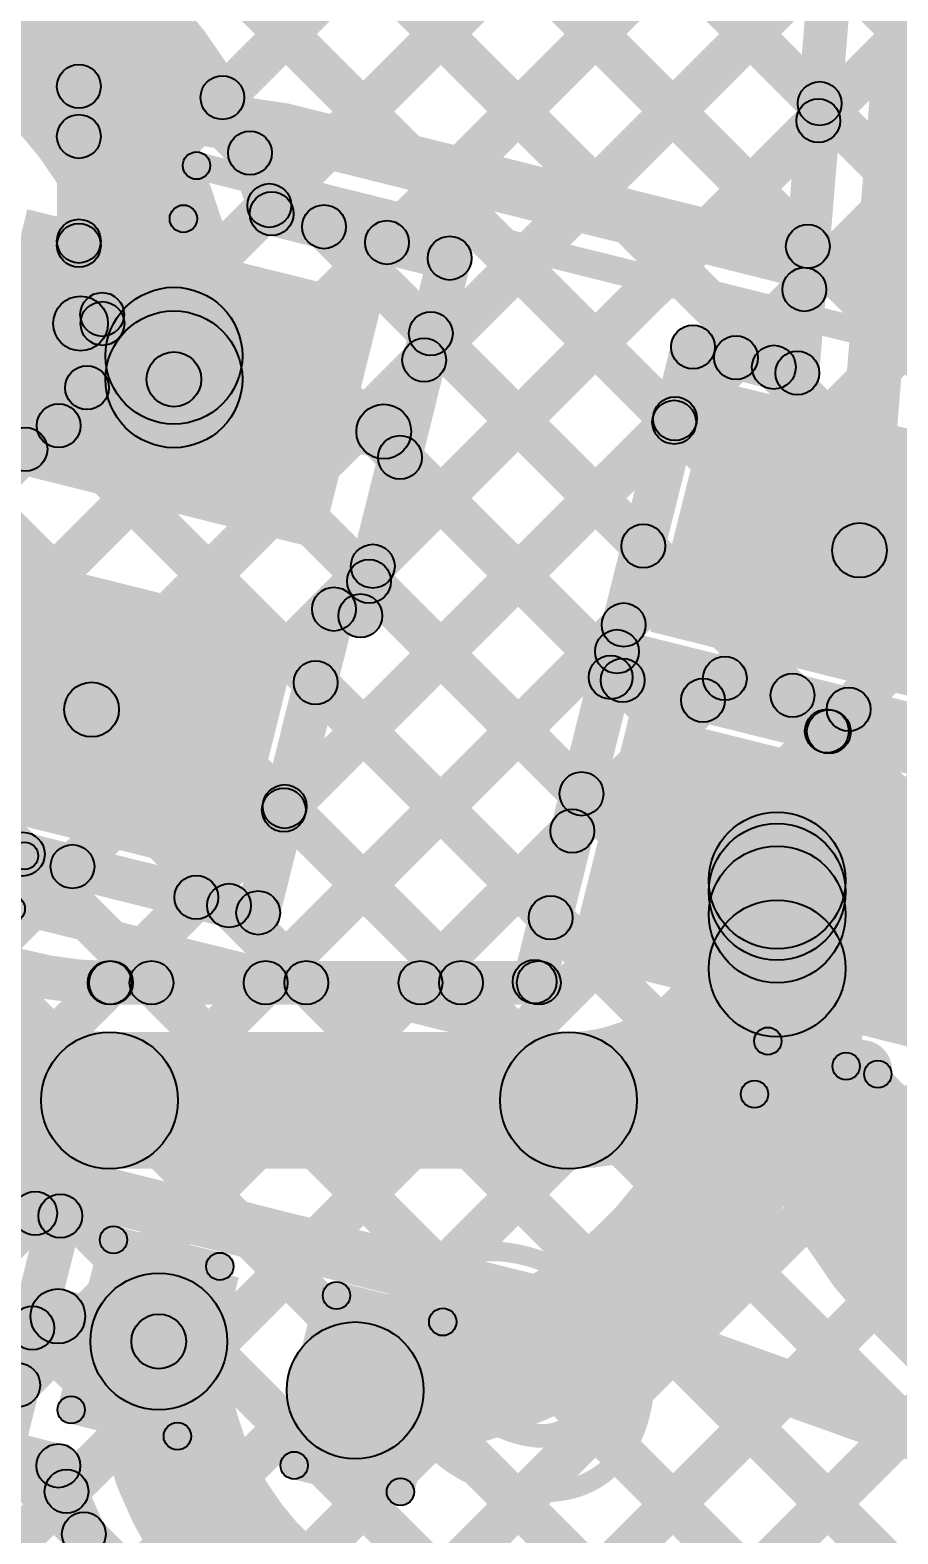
# Model space of a CAD drawing. Header units: millimetres. Extents: x -2.17 to 2.17, y -2.17 to 2.17.
# Drawn here: x 0.1826 to 0.3412, y 0.8952 to 1.17 of the extents above; entities that cross this region are included whole.
import ezdxf

# ---------------------------------------------------------------- set-up
doc = ezdxf.new("R2010")
doc.units = ezdxf.units.MM
doc.header["$MEASUREMENT"] = 0
for name, color, linetype in [('BottomLayer', 5, 'Continuous'), ('BottomSolder', 6, 'Continuous'), ('Mechanical2', 216, 'Continuous'), ('TopLayer', 1, 'Continuous'), ('TopOverlay', 2, 'Continuous'), ('TopPaste', 8, 'Continuous'), ('TopSolder', 216, 'Continuous')]:
    doc.layers.add(name, color=color, linetype=linetype)

# ---------------------------------------------------------------- blocks, each defined once
blk = doc.blocks.new('WS2812B_M____205')
at = {"layer": 'TopLayer'}
for points in [[(-0.09409, 0.05079), (-0.03504, 0.05079), (-0.03504, 0.01142), (-0.09409, 0.01142)], [(0.03504, 0.05079), (0.09409, 0.05079), (0.09409, 0.01142), (0.03504, 0.01142)], [(-0.09409, -0.01142), (-0.03504, -0.01142), (-0.03504, -0.05079), (-0.09409, -0.05079)], [(0.03504, -0.01142), (0.09409, -0.01142), (0.09409, -0.05079), (0.03504, -0.05079)]]:
    blk.add_hatch(color=1, dxfattribs=at).paths.add_polyline_path(points)
at = {"layer": 'TopOverlay'}
h = blk.add_hatch(color=2, dxfattribs=at)
edge = h.paths.add_edge_path()
edge.add_arc((-0.07, 0.07), 0.0025, 0, 360)
h = blk.add_hatch(color=2, dxfattribs=at)
edge = h.paths.add_edge_path()
edge.add_arc((-0.07, 0.07), 0.0025, 0, 360)
for points in [[(0.07, 0.0725), (0.07, 0.0675), (-0.07, 0.0675), (-0.07, 0.0725)], [(-0.0725, 0.07), (-0.0675, 0.07), (-0.0675, 0.06), (-0.0725, 0.06)], [(0.0675, 0.07), (0.0725, 0.07), (0.0725, 0.06), (0.0675, 0.06)], [(-0.0725, -0.06), (-0.0675, -0.06), (-0.0675, -0.07), (-0.0725, -0.07)], [(0.0675, -0.06), (0.0725, -0.06), (0.0725, -0.07), (0.0675, -0.07)], [(0.07, -0.0675), (0.07, -0.0725), (-0.07, -0.0725), (-0.07, -0.0675)]]:
    blk.add_hatch(color=2, dxfattribs=at).paths.add_polyline_path(points)
h = blk.add_hatch(color=2, dxfattribs=at)
edge = h.paths.add_edge_path()
edge.add_arc((0.07, 0.07), 0.0025, 0, 360)
h = blk.add_hatch(color=2, dxfattribs=at)
edge = h.paths.add_edge_path()
edge.add_arc((0.07, 0.07), 0.0025, 0, 360)
h = blk.add_hatch(color=2, dxfattribs=at)
edge = h.paths.add_edge_path()
edge.add_arc((-0.091, 0.061), 0.0025, 0, 360)
h = blk.add_hatch(color=2, dxfattribs=at)
edge = h.paths.add_edge_path()
edge.add_arc((-0.085, 0.061), 0.0025, 0, 360)
h = blk.add_hatch(color=2, dxfattribs=at)
edge = h.paths.add_edge_path()
edge.add_arc((-0.07, 0.06), 0.0025, 0, 360)
h = blk.add_hatch(color=2, dxfattribs=at)
edge = h.paths.add_edge_path()
edge.add_arc((0.07, 0.06), 0.0025, 0, 360)
h = blk.add_hatch(color=2, dxfattribs=at)
edge = h.paths.add_edge_path()
edge.add_arc((-0.07, -0.06), 0.0025, 0, 360)
h = blk.add_hatch(color=2, dxfattribs=at)
edge = h.paths.add_edge_path()
edge.add_arc((0.07, -0.06), 0.0025, 0, 360)
h = blk.add_hatch(color=2, dxfattribs=at)
edge = h.paths.add_edge_path()
edge.add_arc((-0.07, -0.07), 0.0025, 0, 360)
h = blk.add_hatch(color=2, dxfattribs=at)
edge = h.paths.add_edge_path()
edge.add_arc((-0.07, -0.07), 0.0025, 0, 360)
h = blk.add_hatch(color=2, dxfattribs=at)
edge = h.paths.add_edge_path()
edge.add_arc((0.07, -0.07), 0.0025, 0, 360)
h = blk.add_hatch(color=2, dxfattribs=at)
edge = h.paths.add_edge_path()
edge.add_arc((0.07, -0.07), 0.0025, 0, 360)
at = {"layer": 'TopPaste'}
for points in [[(-0.09409, 0.05079), (-0.03504, 0.05079), (-0.03504, 0.01142), (-0.09409, 0.01142)], [(0.03504, 0.05079), (0.09409, 0.05079), (0.09409, 0.01142), (0.03504, 0.01142)], [(-0.09409, -0.01142), (-0.03504, -0.01142), (-0.03504, -0.05079), (-0.09409, -0.05079)], [(0.03504, -0.01142), (0.09409, -0.01142), (0.09409, -0.05079), (0.03504, -0.05079)]]:
    blk.add_hatch(color=8, dxfattribs=at).paths.add_polyline_path(points)
at = {"layer": 'TopSolder'}
for points in [[(-0.09809, 0.05479), (-0.03104, 0.05479), (-0.03104, 0.00742), (-0.09809, 0.00742)], [(0.03104, 0.05479), (0.09809, 0.05479), (0.09809, 0.00742), (0.03104, 0.00742)], [(-0.09809, -0.00742), (-0.03104, -0.00742), (-0.03104, -0.05479), (-0.09809, -0.05479)], [(0.03104, -0.00742), (0.09809, -0.00742), (0.09809, -0.05479), (0.03104, -0.05479)]]:
    blk.add_hatch(color=216, dxfattribs=at).paths.add_polyline_path(points)
at = {"layer": 'TopOverlay', "const_width": 0.005}
blk.add_lwpolyline([(-0.085, 0.061, 1), (-0.091, 0.061, 1)], format="xyb", close=True, dxfattribs=at)
at = {"layer": 'TopOverlay'}
for centre in [(-0.07, 0.07), (-0.07, 0.07), (0.07, 0.07), (0.07, 0.07), (-0.091, 0.061), (-0.085, 0.061), (-0.07, 0.06), (0.07, 0.06), (-0.07, -0.06), (0.07, -0.06), (-0.07, -0.07), (-0.07, -0.07), (0.07, -0.07), (0.07, -0.07)]:
    blk.add_circle(centre, 0.0025, dxfattribs=at)
blk = doc.blocks.new('C__0402_378')
at = {"layer": 'TopLayer'}
for points in [[(-0.0275, -0.0125), (-0.0275, 0.0125), (-0.0095, 0.0125), (-0.0095, -0.0125)], [(0.0095, -0.0125), (0.0095, 0.0125), (0.0275, 0.0125), (0.0275, -0.0125)]]:
    blk.add_hatch(color=1, dxfattribs=at).paths.add_polyline_path(points)
at = {"layer": 'TopOverlay'}
h = blk.add_hatch(color=2, dxfattribs=at)
edge = h.paths.add_edge_path()
edge.add_arc((-0.031, 0.016), 0.0025, 0, 360)
h = blk.add_hatch(color=2, dxfattribs=at)
edge = h.paths.add_edge_path()
edge.add_arc((-0.031, 0.016), 0.0025, 0, 360)
for points in [[(-0.031, 0.0135), (-0.031, 0.0185), (-0.011, 0.0185), (-0.011, 0.0135)], [(0.011, 0.0135), (0.011, 0.0185), (0.031, 0.0185), (0.031, 0.0135)], [(-0.0285, -0.016), (-0.0335, -0.016), (-0.0335, 0.016), (-0.0285, 0.016)], [(0.0335, -0.016), (0.0285, -0.016), (0.0285, 0.016), (0.0335, 0.016)], [(-0.031, -0.0185), (-0.031, -0.0135), (-0.011, -0.0135), (-0.011, -0.0185)], [(0.011, -0.0185), (0.011, -0.0135), (0.031, -0.0135), (0.031, -0.0185)]]:
    blk.add_hatch(color=2, dxfattribs=at).paths.add_polyline_path(points)
h = blk.add_hatch(color=2, dxfattribs=at)
edge = h.paths.add_edge_path()
edge.add_arc((-0.011, 0.016), 0.0025, 0, 360)
h = blk.add_hatch(color=2, dxfattribs=at)
edge = h.paths.add_edge_path()
edge.add_arc((0.011, 0.016), 0.0025, 0, 360)
h = blk.add_hatch(color=2, dxfattribs=at)
edge = h.paths.add_edge_path()
edge.add_arc((0.031, 0.016), 0.0025, 0, 360)
h = blk.add_hatch(color=2, dxfattribs=at)
edge = h.paths.add_edge_path()
edge.add_arc((0.031, 0.016), 0.0025, 0, 360)
h = blk.add_hatch(color=2, dxfattribs=at)
edge = h.paths.add_edge_path()
edge.add_arc((-0.031, -0.016), 0.0025, 0, 360)
h = blk.add_hatch(color=2, dxfattribs=at)
edge = h.paths.add_edge_path()
edge.add_arc((-0.031, -0.016), 0.0025, 0, 360)
h = blk.add_hatch(color=2, dxfattribs=at)
edge = h.paths.add_edge_path()
edge.add_arc((-0.011, -0.016), 0.0025, 0, 360)
h = blk.add_hatch(color=2, dxfattribs=at)
edge = h.paths.add_edge_path()
edge.add_arc((0.011, -0.016), 0.0025, 0, 360)
h = blk.add_hatch(color=2, dxfattribs=at)
edge = h.paths.add_edge_path()
edge.add_arc((0.031, -0.016), 0.0025, 0, 360)
h = blk.add_hatch(color=2, dxfattribs=at)
edge = h.paths.add_edge_path()
edge.add_arc((0.031, -0.016), 0.0025, 0, 360)
at = {"layer": 'TopPaste'}
for points in [[(-0.0275, -0.0125), (-0.0275, 0.0125), (-0.0095, 0.0125), (-0.0095, -0.0125)], [(0.0095, -0.0125), (0.0095, 0.0125), (0.0275, 0.0125), (0.0275, -0.0125)]]:
    blk.add_hatch(color=8, dxfattribs=at).paths.add_polyline_path(points)
at = {"layer": 'TopSolder'}
for points in [[(-0.02986, -0.01486), (-0.02986, 0.01486), (-0.00714, 0.01486), (-0.00714, -0.01486)], [(0.00714, -0.01486), (0.00714, 0.01486), (0.02986, 0.01486), (0.02986, -0.01486)]]:
    blk.add_hatch(color=216, dxfattribs=at).paths.add_polyline_path(points)
at = {"layer": 'TopOverlay'}
for centre in [(-0.031, 0.016), (-0.031, 0.016), (-0.011, 0.016), (0.011, 0.016), (0.031, 0.016), (0.031, 0.016), (-0.031, -0.016), (-0.031, -0.016), (-0.011, -0.016), (0.011, -0.016), (0.031, -0.016), (0.031, -0.016)]:
    blk.add_circle(centre, 0.0025, dxfattribs=at)

msp = doc.modelspace()

# ---------------------------------------------------------------- hatches: boundary and pattern name
at = {"layer": 'BottomLayer'}
for points in [[(-0.69875, 1.92204), (-0.6931, 1.9277), (0.43483, 0.79977), (0.42917, 0.79412)], [(-0.71946, 1.91446), (-0.7138, 1.92012), (0.4304, 0.77592), (0.42475, 0.77026)], [(-0.74017, 1.90689), (-0.73451, 1.91254), (0.40382, 0.77422), (0.39816, 0.76856)], [(-0.76087, 1.89931), (-0.75521, 1.90496), (0.37553, 0.77422), (0.36988, 0.76856)], [(-0.78158, 1.89173), (-0.77592, 1.89739), (0.34612, 0.77534), (0.34047, 0.76969)], [(-0.80228, 1.88415), (-0.79663, 1.88981), (0.31769, 0.77549), (0.31203, 0.76983)], [(0.19433, 1.1569), (0.18867, 1.16256), (0.89068, 1.86457), (0.89633, 1.85891)], [(0.19433, 1.12862), (0.18867, 1.13428), (0.91015, 1.85575), (0.9158, 1.8501)], [(0.19582, 1.10182), (0.19016, 1.10748), (0.92962, 1.84694), (0.93528, 1.84128)], [(-0.32235, 0.55537), (-0.32801, 0.56103), (0.94909, 1.83813), (0.95475, 1.83247)], [(-0.30604, 0.5434), (-0.3117, 0.54906), (0.96823, 1.82898), (0.97388, 1.82332)], [(-0.17292, 0.64824), (-0.17857, 0.65389), (0.98631, 1.81878), (0.99197, 1.81312)], [(-0.14392, 0.64895), (-0.14958, 0.6546), (1.00439, 1.80858), (1.01005, 1.80292)], [(-0.11564, 0.64895), (-0.1213, 0.6546), (1.02248, 1.79838), (1.02813, 1.79272)], [(-0.01738, 0.71893), (-0.02303, 0.72458), (1.04056, 1.78818), (1.04622, 1.78252)], [(0.01804, 0.72606), (0.01239, 0.73172), (1.05864, 1.77797), (1.0643, 1.77232)], [(0.04633, 0.72606), (0.04067, 0.73172), (1.07673, 1.76777), (1.08238, 1.76212)], [(0.07461, 0.72606), (0.06896, 0.73172), (1.09481, 1.75757), (1.10047, 1.75192)], [(0.1029, 0.72606), (0.09724, 0.73172), (1.11289, 1.74737), (1.11855, 1.74171)], [(0.13118, 0.72606), (0.12552, 0.73172), (1.12999, 1.73618), (1.13564, 1.73052)], [(0.15946, 0.72606), (0.15381, 0.73172), (1.14646, 1.72437), (1.15212, 1.71871)], [(0.1955, 1.13067), (0.1875, 1.13067), (0.1875, 1.4562), (0.1955, 1.4562)], [(0.18867, 1.31746), (0.19433, 1.32312), (0.92323, 0.59422), (0.91757, 0.58856)], [(0.18867, 1.28918), (0.19433, 1.29483), (0.89494, 0.59422), (0.88929, 0.58856)], [(0.18867, 1.26089), (0.19433, 1.26655), (0.86666, 0.59422), (0.861, 0.58856)], [(0.18867, 1.23261), (0.19433, 1.23826), (0.45298, 0.97961), (0.44733, 0.97395)], [(0.18867, 1.20432), (0.19433, 1.20998), (0.43236, 0.97195), (0.42671, 0.96629)], [(0.18867, 1.17604), (0.19433, 1.1817), (0.43483, 0.9412), (0.42917, 0.93554)], [(0.18867, 1.14775), (0.19433, 1.15341), (0.43483, 0.91291), (0.42917, 0.90725)], [(0.17, 1.11139), (0.17, 1.12139), (0.19181, 1.12139), (0.19181, 1.11139)], [(0.19293, 1.11521), (0.19859, 1.12087), (0.43483, 0.88463), (0.42917, 0.87897)], [(0.18498, 1.09488), (0.19064, 1.10053), (0.43483, 0.85634), (0.42917, 0.85069)], [(-0.34634, 0.55967), (-0.35199, 0.56533), (0.17891, 1.09623), (0.18457, 1.09057)], [(0.16357, 1.088), (0.16923, 1.09366), (0.43483, 0.82806), (0.42917, 0.8224)]]:
    msp.add_hatch(color=5, dxfattribs=at).paths.add_polyline_path(points)
h = msp.add_hatch(color=5, dxfattribs=at)
edge = h.paths.add_edge_path()
edge.add_arc((0.1915, 1.15973), 0.004, 0, 360)
h = msp.add_hatch(color=5, dxfattribs=at)
edge = h.paths.add_edge_path()
edge.add_arc((0.1915, 1.15058), 0.004, 0, 360)
h = msp.add_hatch(color=5, dxfattribs=at)
edge = h.paths.add_edge_path()
edge.add_arc((0.1915, 1.13145), 0.004, 0, 360)
h = msp.add_hatch(color=5, dxfattribs=at)
edge = h.paths.add_edge_path()
edge.add_arc((0.1915, 1.13067), 0.004, 0, 360)
h = msp.add_hatch(color=5, dxfattribs=at)
edge = h.paths.add_edge_path()
edge.add_arc((0.1915, 1.13067), 0.004, 0, 360)
h = msp.add_hatch(color=5, dxfattribs=at)
edge = h.paths.add_edge_path()
edge.add_arc((0.19576, 1.11804), 0.004, 0, 360)
h = msp.add_hatch(color=5, dxfattribs=at)
edge = h.paths.add_edge_path()
edge.add_arc((0.19181, 1.11639), 0.005, 0, 360)
h = msp.add_hatch(color=5, dxfattribs=at)
edge = h.paths.add_edge_path()
edge.add_arc((0.19581, 1.11639), 0.004, 0, 360)
h = msp.add_hatch(color=5, dxfattribs=at)
edge = h.paths.add_edge_path()
edge.add_arc((0.19581, 1.11639), 0.004, 0, 360)
h = msp.add_hatch(color=5, dxfattribs=at)
edge = h.paths.add_edge_path()
edge.add_arc((0.19299, 1.10465), 0.004, 0, 360)
h = msp.add_hatch(color=5, dxfattribs=at)
edge = h.paths.add_edge_path()
edge.add_arc((0.18781, 1.09771), 0.004, 0, 360)
h = msp.add_hatch(color=5, dxfattribs=at)
edge = h.paths.add_edge_path()
edge.add_arc((0.18174, 1.0934), 0.004, 0, 360)
at = {"layer": 'BottomSolder'}
h = msp.add_hatch(color=6, dxfattribs=at)
edge = h.paths.add_edge_path()
edge.add_arc((0.17, 1.11639), 0.01581, 0, 360)
at = {"layer": 'TopLayer'}
for points in [[(0.33916, 1.07453), (0.32919, 1.07536), (0.35171, 1.34666), (0.36167, 1.34583)], [(0.3268, 1.10701), (0.31883, 1.10767), (0.33661, 1.32191), (0.34458, 1.32125)], [(0.22057, 1.15486), (0.21491, 1.16052), (0.33405, 1.27966), (0.33971, 1.274)], [(0.22565, 1.2522), (0.23131, 1.25785), (0.32973, 1.15943), (0.32407, 1.15377)], [(0.20413, 1.24543), (0.20979, 1.25109), (0.32756, 1.13331), (0.32191, 1.12766)], [(0.17759, 1.24369), (0.18325, 1.24934), (0.32135, 1.11124), (0.3157, 1.10558)], [(0.22912, 1.13513), (0.22347, 1.14079), (0.33149, 1.24881), (0.33715, 1.24316)], [(0.15779, 1.2352), (0.16345, 1.24086), (0.30313, 1.10118), (0.29747, 1.09552)], [(0.25064, 1.12837), (0.24499, 1.13402), (0.32893, 1.21797), (0.33459, 1.21231)], [(0.25744, 1.10688), (0.25179, 1.11254), (0.32637, 1.18713), (0.33203, 1.18147)], [(0.24805, 1.0692), (0.24239, 1.07486), (0.32381, 1.15628), (0.32947, 1.15062)], [(0.21997, 1.14474), (0.22562, 1.1504), (0.23913, 1.13689), (0.23347, 1.13124)], [(0.22577, 1.13257), (0.22771, 1.14033), (0.26023, 1.13222), (0.25829, 1.12446)], [(0.16683, 1.1043), (0.17317, 1.12848), (0.21205, 1.11828), (0.2057, 1.0941)], [(0.24684, 1.06201), (0.23908, 1.06394), (0.25538, 1.12931), (0.26314, 1.12737)], [(0.11117, 1.1176), (0.11806, 1.12484), (0.19727, 1.04945), (0.19038, 1.04221)], [(0.31444, 1.10731), (0.30878, 1.11297), (0.32125, 1.12544), (0.32691, 1.11978)], [(0.25299, 1.11172), (0.25865, 1.11738), (0.29749, 1.07854), (0.29183, 1.07288)], [(0.30276, 1.10822), (0.3047, 1.11598), (0.32378, 1.11122), (0.32185, 1.10346)], [(0.22138, 1.10619), (0.19638, 1.10619), (0.19638, 1.11051), (0.22138, 1.11051)], [(0.20767, 1.10134), (0.21008, 1.11104), (0.24844, 1.10148), (0.24602, 1.09177)], [(0.29373, 1.05547), (0.28597, 1.0574), (0.29985, 1.11307), (0.30761, 1.11113)], [(0.23179, 1.02466), (0.22613, 1.03032), (0.29763, 1.10182), (0.30329, 1.09616)], [(0.24735, 1.08908), (0.253, 1.09474), (0.29372, 1.05402), (0.28806, 1.04837)], [(0.2417, 1.06644), (0.24736, 1.0721), (0.2862, 1.03326), (0.28054, 1.0276)], [(0.23714, 1.0603), (0.23908, 1.06806), (0.24393, 1.06685), (0.24199, 1.05909)], [(0.22815, 1.00771), (0.22039, 1.00965), (0.23423, 1.06515), (0.24199, 1.06322)], [(0.22847, 0.99306), (0.22282, 0.99872), (0.28824, 1.06414), (0.29389, 1.05848)], [(0.28888, 1.05255), (0.29082, 1.06032), (0.36558, 1.04167), (0.36365, 1.03391)], [(0.28771, 1.04786), (0.28965, 1.05563), (0.36441, 1.03698), (0.36248, 1.02922)], [(0.23193, 1.04793), (0.23759, 1.05358), (0.28055, 1.01062), (0.27489, 1.00496)], [(0.3084, 1.0447), (0.30275, 1.05036), (0.30673, 1.05435), (0.31239, 1.04869)], [(0.27868, 0.99511), (0.27092, 0.99705), (0.2848, 1.05271), (0.29256, 1.05078)], [(0.3191, 1.04561), (0.32476, 1.05126), (0.3314, 1.04463), (0.32574, 1.03897)], [(0.33104, 1.03906), (0.32539, 1.04472), (0.32937, 1.0487), (0.33503, 1.04305)], [(0.14854, 1.02344), (0.15047, 1.0312), (0.22524, 1.01256), (0.2233, 1.0048)], [(0.22629, 1.02529), (0.23194, 1.03094), (0.26417, 0.99872), (0.25851, 0.99306)], [(0.25676, 0.99306), (0.2511, 0.99872), (0.27884, 1.02646), (0.2845, 1.0208)], [(0.17644, 0.99759), (0.17078, 1.00325), (0.1875, 1.01997), (0.19316, 1.01431)], [(0.17843, 1.01657), (0.18409, 1.02223), (0.2076, 0.99872), (0.20194, 0.99306)], [(0.20019, 0.99306), (0.19453, 0.99872), (0.21014, 1.01432), (0.2158, 1.00867)], [(0.33162, 1.01251), (0.30662, 1.01251), (0.30662, 1.01459), (0.33162, 1.01459)], [(0.21611, 1.00718), (0.22177, 1.01284), (0.23589, 0.99872), (0.23023, 0.99306)], [(0.33162, 1.00839), (0.30662, 1.00839), (0.30662, 1.01251), (0.33162, 1.01251)], [(0.33162, 0.99851), (0.30662, 0.99851), (0.30662, 1.00839), (0.33162, 1.00839)], [(0.19711, 0.99189), (0.19711, 0.99989), (0.27556, 0.99989), (0.27556, 0.99189)], [(0.19711, 0.96189), (0.19711, 0.98689), (0.281, 0.98689), (0.281, 0.96189)], [(0.11801, 0.96386), (0.12367, 0.96952), (0.19524, 0.89794), (0.18958, 0.89229)], [(0.15076, 0.95939), (0.15642, 0.96504), (0.18584, 0.93563), (0.18018, 0.92997)], [(0.05709, 0.82168), (0.05143, 0.82733), (0.18069, 0.95659), (0.18635, 0.95093)], [(0.18125, 0.90922), (0.17349, 0.91116), (0.18423, 0.95424), (0.19199, 0.9523)], [(0.18645, 0.93009), (0.18887, 0.93979), (0.20731, 0.93519), (0.20489, 0.92549)], [(0.05525, 0.79156), (0.0496, 0.79721), (0.17758, 0.92519), (0.18323, 0.91954)], [(0.1764, 0.90631), (0.17834, 0.91407), (0.18873, 0.91148), (0.18679, 0.90372)], [(0.10528, 0.8133), (0.09962, 0.81895), (0.18641, 0.90574), (0.19207, 0.90009)]]:
    msp.add_hatch(color=1, dxfattribs=at).paths.add_polyline_path(points)
h = msp.add_hatch(color=1, dxfattribs=at)
edge = h.paths.add_edge_path()
edge.add_arc((0.21774, 1.15769), 0.004, 0, 360)
h = msp.add_hatch(color=1, dxfattribs=at)
edge = h.paths.add_edge_path()
edge.add_arc((0.3269, 1.1566), 0.004, 0, 360)
h = msp.add_hatch(color=1, dxfattribs=at)
edge = h.paths.add_edge_path()
edge.add_arc((0.32664, 1.15345), 0.004, 0, 360)
h = msp.add_hatch(color=1, dxfattribs=at)
edge = h.paths.add_edge_path()
edge.add_arc((0.22279, 1.14757), 0.004, 0, 360)
h = msp.add_hatch(color=1, dxfattribs=at)
edge = h.paths.add_edge_path()
edge.add_arc((0.2263, 1.13796), 0.004, 0, 360)
h = msp.add_hatch(color=1, dxfattribs=at)
edge = h.paths.add_edge_path()
edge.add_arc((0.22674, 1.13645), 0.004, 0, 360)
h = msp.add_hatch(color=1, dxfattribs=at)
edge = h.paths.add_edge_path()
edge.add_arc((0.22674, 1.13645), 0.004, 0, 360)
h = msp.add_hatch(color=1, dxfattribs=at)
edge = h.paths.add_edge_path()
edge.add_arc((0.2363, 1.13407), 0.004, 0, 360)
h = msp.add_hatch(color=1, dxfattribs=at)
edge = h.paths.add_edge_path()
edge.add_arc((0.24782, 1.1312), 0.004, 0, 360)
h = msp.add_hatch(color=1, dxfattribs=at)
edge = h.paths.add_edge_path()
edge.add_arc((0.32473, 1.13049), 0.004, 0, 360)
h = msp.add_hatch(color=1, dxfattribs=at)
edge = h.paths.add_edge_path()
edge.add_arc((0.25926, 1.12834), 0.004, 0, 360)
h = msp.add_hatch(color=1, dxfattribs=at)
edge = h.paths.add_edge_path()
edge.add_arc((0.25926, 1.12834), 0.004, 0, 360)
h = msp.add_hatch(color=1, dxfattribs=at)
edge = h.paths.add_edge_path()
edge.add_arc((0.32408, 1.12261), 0.004, 0, 360)
h = msp.add_hatch(color=1, dxfattribs=at)
edge = h.paths.add_edge_path()
edge.add_arc((0.20888, 1.11051), 0.0125, 0, 360)
h = msp.add_hatch(color=1, dxfattribs=at)
edge = h.paths.add_edge_path()
edge.add_arc((0.20888, 1.11051), 0.0125, 0, 360)
h = msp.add_hatch(color=1, dxfattribs=at)
edge = h.paths.add_edge_path()
edge.add_arc((0.20888, 1.10619), 0.0125, 0, 360)
h = msp.add_hatch(color=1, dxfattribs=at)
edge = h.paths.add_edge_path()
edge.add_arc((0.20888, 1.10619), 0.0125, 0, 360)
h = msp.add_hatch(color=1, dxfattribs=at)
edge = h.paths.add_edge_path()
edge.add_arc((0.25582, 1.11455), 0.004, 0, 360)
h = msp.add_hatch(color=1, dxfattribs=at)
edge = h.paths.add_edge_path()
edge.add_arc((0.30373, 1.1121), 0.004, 0, 360)
h = msp.add_hatch(color=1, dxfattribs=at)
edge = h.paths.add_edge_path()
edge.add_arc((0.30373, 1.1121), 0.004, 0, 360)
h = msp.add_hatch(color=1, dxfattribs=at)
edge = h.paths.add_edge_path()
edge.add_arc((0.25461, 1.10971), 0.004, 0, 360)
h = msp.add_hatch(color=1, dxfattribs=at)
edge = h.paths.add_edge_path()
edge.add_arc((0.31161, 1.11014), 0.004, 0, 360)
h = msp.add_hatch(color=1, dxfattribs=at)
edge = h.paths.add_edge_path()
edge.add_arc((0.20888, 1.10619), 0.005, 0, 360)
h = msp.add_hatch(color=1, dxfattribs=at)
edge = h.paths.add_edge_path()
edge.add_arc((0.31852, 1.10841), 0.004, 0, 360)
h = msp.add_hatch(color=1, dxfattribs=at)
edge = h.paths.add_edge_path()
edge.add_arc((0.32281, 1.10734), 0.004, 0, 360)
h = msp.add_hatch(color=1, dxfattribs=at)
edge = h.paths.add_edge_path()
edge.add_arc((0.32281, 1.10734), 0.004, 0, 360)
h = msp.add_hatch(color=1, dxfattribs=at)
edge = h.paths.add_edge_path()
edge.add_arc((0.3003, 1.09835), 0.004, 0, 360)
h = msp.add_hatch(color=1, dxfattribs=at)
edge = h.paths.add_edge_path()
edge.add_arc((0.30046, 1.09899), 0.004, 0, 360)
h = msp.add_hatch(color=1, dxfattribs=at)
edge = h.paths.add_edge_path()
edge.add_arc((0.24723, 1.09663), 0.005, 0, 360)
h = msp.add_hatch(color=1, dxfattribs=at)
edge = h.paths.add_edge_path()
edge.add_arc((0.25018, 1.09191), 0.004, 0, 360)
h = msp.add_hatch(color=1, dxfattribs=at)
edge = h.paths.add_edge_path()
edge.add_arc((0.29466, 1.07571), 0.004, 0, 360)
h = msp.add_hatch(color=1, dxfattribs=at)
edge = h.paths.add_edge_path()
edge.add_arc((0.33417, 1.07495), 0.005, 0, 360)
h = msp.add_hatch(color=1, dxfattribs=at)
edge = h.paths.add_edge_path()
edge.add_arc((0.24522, 1.07203), 0.004, 0, 360)
h = msp.add_hatch(color=1, dxfattribs=at)
edge = h.paths.add_edge_path()
edge.add_arc((0.24453, 1.06927), 0.004, 0, 360)
h = msp.add_hatch(color=1, dxfattribs=at)
edge = h.paths.add_edge_path()
edge.add_arc((0.23811, 1.06418), 0.004, 0, 360)
h = msp.add_hatch(color=1, dxfattribs=at)
edge = h.paths.add_edge_path()
edge.add_arc((0.23811, 1.06418), 0.004, 0, 360)
h = msp.add_hatch(color=1, dxfattribs=at)
edge = h.paths.add_edge_path()
edge.add_arc((0.24296, 1.06297), 0.004, 0, 360)
h = msp.add_hatch(color=1, dxfattribs=at)
edge = h.paths.add_edge_path()
edge.add_arc((0.24296, 1.06297), 0.004, 0, 360)
h = msp.add_hatch(color=1, dxfattribs=at)
edge = h.paths.add_edge_path()
edge.add_arc((0.29107, 1.06131), 0.004, 0, 360)
h = msp.add_hatch(color=1, dxfattribs=at)
edge = h.paths.add_edge_path()
edge.add_arc((0.28985, 1.05644), 0.004, 0, 360)
h = msp.add_hatch(color=1, dxfattribs=at)
edge = h.paths.add_edge_path()
edge.add_arc((0.28985, 1.05644), 0.004, 0, 360)
h = msp.add_hatch(color=1, dxfattribs=at)
edge = h.paths.add_edge_path()
edge.add_arc((0.28868, 1.05174), 0.004, 0, 360)
h = msp.add_hatch(color=1, dxfattribs=at)
edge = h.paths.add_edge_path()
edge.add_arc((0.28868, 1.05174), 0.004, 0, 360)
h = msp.add_hatch(color=1, dxfattribs=at)
edge = h.paths.add_edge_path()
edge.add_arc((0.30956, 1.05152), 0.004, 0, 360)
h = msp.add_hatch(color=1, dxfattribs=at)
edge = h.paths.add_edge_path()
edge.add_arc((0.23476, 1.05075), 0.004, 0, 360)
h = msp.add_hatch(color=1, dxfattribs=at)
edge = h.paths.add_edge_path()
edge.add_arc((0.29089, 1.05119), 0.004, 0, 360)
h = msp.add_hatch(color=1, dxfattribs=at)
edge = h.paths.add_edge_path()
edge.add_arc((0.19383, 1.04583), 0.005, 0, 360)
h = msp.add_hatch(color=1, dxfattribs=at)
edge = h.paths.add_edge_path()
edge.add_arc((0.30557, 1.04753), 0.004, 0, 360)
h = msp.add_hatch(color=1, dxfattribs=at)
edge = h.paths.add_edge_path()
edge.add_arc((0.32193, 1.04844), 0.004, 0, 360)
h = msp.add_hatch(color=1, dxfattribs=at)
edge = h.paths.add_edge_path()
edge.add_arc((0.3322, 1.04588), 0.004, 0, 360)
h = msp.add_hatch(color=1, dxfattribs=at)
edge = h.paths.add_edge_path()
edge.add_arc((0.32821, 1.04189), 0.004, 0, 360)
h = msp.add_hatch(color=1, dxfattribs=at)
edge = h.paths.add_edge_path()
edge.add_arc((0.32857, 1.0418), 0.004, 0, 360)
h = msp.add_hatch(color=1, dxfattribs=at)
edge = h.paths.add_edge_path()
edge.add_arc((0.28337, 1.03043), 0.004, 0, 360)
h = msp.add_hatch(color=1, dxfattribs=at)
edge = h.paths.add_edge_path()
edge.add_arc((0.22896, 1.02749), 0.004, 0, 360)
h = msp.add_hatch(color=1, dxfattribs=at)
edge = h.paths.add_edge_path()
edge.add_arc((0.22912, 1.02811), 0.004, 0, 360)
h = msp.add_hatch(color=1, dxfattribs=at)
edge = h.paths.add_edge_path()
edge.add_arc((0.28167, 1.02363), 0.004, 0, 360)
h = msp.add_hatch(color=1, dxfattribs=at)
edge = h.paths.add_edge_path()
edge.add_arc((0.31912, 1.01459), 0.0125, 0, 360)
h = msp.add_hatch(color=1, dxfattribs=at)
edge = h.paths.add_edge_path()
edge.add_arc((0.18126, 1.0194), 0.004, 0, 360)
h = msp.add_hatch(color=1, dxfattribs=at)
edge = h.paths.add_edge_path()
edge.add_arc((0.31912, 1.01251), 0.0125, 0, 360)
h = msp.add_hatch(color=1, dxfattribs=at)
edge = h.paths.add_edge_path()
edge.add_arc((0.31912, 1.01251), 0.0125, 0, 360)
h = msp.add_hatch(color=1, dxfattribs=at)
edge = h.paths.add_edge_path()
edge.add_arc((0.31912, 1.01251), 0.0125, 0, 360)
h = msp.add_hatch(color=1, dxfattribs=at)
edge = h.paths.add_edge_path()
edge.add_arc((0.19033, 1.01714), 0.004, 0, 360)
h = msp.add_hatch(color=1, dxfattribs=at)
edge = h.paths.add_edge_path()
edge.add_arc((0.31912, 1.00839), 0.0125, 0, 360)
h = msp.add_hatch(color=1, dxfattribs=at)
edge = h.paths.add_edge_path()
edge.add_arc((0.31912, 1.00839), 0.0125, 0, 360)
h = msp.add_hatch(color=1, dxfattribs=at)
edge = h.paths.add_edge_path()
edge.add_arc((0.31912, 1.00839), 0.0125, 0, 360)
h = msp.add_hatch(color=1, dxfattribs=at)
edge = h.paths.add_edge_path()
edge.add_arc((0.21297, 1.0115), 0.004, 0, 360)
h = msp.add_hatch(color=1, dxfattribs=at)
edge = h.paths.add_edge_path()
edge.add_arc((0.21894, 1.01001), 0.004, 0, 360)
h = msp.add_hatch(color=1, dxfattribs=at)
edge = h.paths.add_edge_path()
edge.add_arc((0.22427, 1.00868), 0.004, 0, 360)
h = msp.add_hatch(color=1, dxfattribs=at)
edge = h.paths.add_edge_path()
edge.add_arc((0.22427, 1.00868), 0.004, 0, 360)
h = msp.add_hatch(color=1, dxfattribs=at)
edge = h.paths.add_edge_path()
edge.add_arc((0.27772, 1.00779), 0.004, 0, 360)
h = msp.add_hatch(color=1, dxfattribs=at)
edge = h.paths.add_edge_path()
edge.add_arc((0.31912, 0.99851), 0.0125, 0, 360)
h = msp.add_hatch(color=1, dxfattribs=at)
edge = h.paths.add_edge_path()
edge.add_arc((0.31912, 0.99851), 0.0125, 0, 360)
h = msp.add_hatch(color=1, dxfattribs=at)
edge = h.paths.add_edge_path()
edge.add_arc((0.19711, 0.99589), 0.004, 0, 360)
h = msp.add_hatch(color=1, dxfattribs=at)
edge = h.paths.add_edge_path()
edge.add_arc((0.19711, 0.99589), 0.004, 0, 360)
h = msp.add_hatch(color=1, dxfattribs=at)
edge = h.paths.add_edge_path()
edge.add_arc((0.19736, 0.99589), 0.004, 0, 360)
h = msp.add_hatch(color=1, dxfattribs=at)
edge = h.paths.add_edge_path()
edge.add_arc((0.20477, 0.99589), 0.004, 0, 360)
h = msp.add_hatch(color=1, dxfattribs=at)
edge = h.paths.add_edge_path()
edge.add_arc((0.22565, 0.99589), 0.004, 0, 360)
h = msp.add_hatch(color=1, dxfattribs=at)
edge = h.paths.add_edge_path()
edge.add_arc((0.23306, 0.99589), 0.004, 0, 360)
h = msp.add_hatch(color=1, dxfattribs=at)
edge = h.paths.add_edge_path()
edge.add_arc((0.25393, 0.99589), 0.004, 0, 360)
h = msp.add_hatch(color=1, dxfattribs=at)
edge = h.paths.add_edge_path()
edge.add_arc((0.26134, 0.99589), 0.004, 0, 360)
h = msp.add_hatch(color=1, dxfattribs=at)
edge = h.paths.add_edge_path()
edge.add_arc((0.2748, 0.99608), 0.004, 0, 360)
h = msp.add_hatch(color=1, dxfattribs=at)
edge = h.paths.add_edge_path()
edge.add_arc((0.27556, 0.99589), 0.004, 0, 360)
h = msp.add_hatch(color=1, dxfattribs=at)
edge = h.paths.add_edge_path()
edge.add_arc((0.19711, 0.97439), 0.0125, 0, 360)
h = msp.add_hatch(color=1, dxfattribs=at)
edge = h.paths.add_edge_path()
edge.add_arc((0.19711, 0.97439), 0.0125, 0, 360)
h = msp.add_hatch(color=1, dxfattribs=at)
edge = h.paths.add_edge_path()
edge.add_arc((0.281, 0.97439), 0.0125, 0, 360)
h = msp.add_hatch(color=1, dxfattribs=at)
edge = h.paths.add_edge_path()
edge.add_arc((0.281, 0.97439), 0.0125, 0, 360)
h = msp.add_hatch(color=1, dxfattribs=at)
edge = h.paths.add_edge_path()
edge.add_arc((0.18352, 0.95376), 0.004, 0, 360)
h = msp.add_hatch(color=1, dxfattribs=at)
edge = h.paths.add_edge_path()
edge.add_arc((0.18811, 0.95327), 0.004, 0, 360)
h = msp.add_hatch(color=1, dxfattribs=at)
edge = h.paths.add_edge_path()
edge.add_arc((0.18811, 0.95327), 0.004, 0, 360)
h = msp.add_hatch(color=1, dxfattribs=at)
edge = h.paths.add_edge_path()
edge.add_arc((0.2061, 0.93034), 0.0125, 0, 360)
h = msp.add_hatch(color=1, dxfattribs=at)
edge = h.paths.add_edge_path()
edge.add_arc((0.18766, 0.93494), 0.005, 0, 360)
h = msp.add_hatch(color=1, dxfattribs=at)
edge = h.paths.add_edge_path()
edge.add_arc((0.18301, 0.9328), 0.004, 0, 360)
h = msp.add_hatch(color=1, dxfattribs=at)
edge = h.paths.add_edge_path()
edge.add_arc((0.2061, 0.93034), 0.005, 0, 360)
h = msp.add_hatch(color=1, dxfattribs=at)
edge = h.paths.add_edge_path()
edge.add_arc((0.242, 0.92139), 0.0125, 0, 360)
h = msp.add_hatch(color=1, dxfattribs=at)
edge = h.paths.add_edge_path()
edge.add_arc((0.18041, 0.92237), 0.004, 0, 360)
h = msp.add_hatch(color=1, dxfattribs=at)
edge = h.paths.add_edge_path()
edge.add_arc((0.18776, 0.9076), 0.004, 0, 360)
h = msp.add_hatch(color=1, dxfattribs=at)
edge = h.paths.add_edge_path()
edge.add_arc((0.18776, 0.9076), 0.004, 0, 360)
h = msp.add_hatch(color=1, dxfattribs=at)
edge = h.paths.add_edge_path()
edge.add_arc((0.18924, 0.90292), 0.004, 0, 360)
h = msp.add_hatch(color=1, dxfattribs=at)
edge = h.paths.add_edge_path()
edge.add_arc((0.19241, 0.89512), 0.004, 0, 360)

# ---------------------------------------------------------------- linework, layer by layer
at = {"layer": 'BottomLayer', "const_width": 0.008}
for points in [[(0.19581, 1.11639, -1.346429), (0.1485, 1.13067)], [(0.1915, 1.13067, -0.147641), (0.19581, 1.11639)]]:
    msp.add_lwpolyline(points, format="xyb", dxfattribs=at)
at = {"layer": 'BottomLayer'}
for centre, radius in [((0.1915, 1.15973), 0.004), ((0.1915, 1.15058), 0.004), ((0.1915, 1.13145), 0.004), ((0.1915, 1.13067), 0.004), ((0.1915, 1.13067), 0.004), ((0.19576, 1.11804), 0.004), ((0.19181, 1.11639), 0.005), ((0.19581, 1.11639), 0.004), ((0.19581, 1.11639), 0.004), ((0.19299, 1.10465), 0.004), ((0.18781, 1.09771), 0.004), ((0.18174, 1.0934), 0.004)]:
    msp.add_circle(centre, radius, dxfattribs=at)
at = {"layer": 'Mechanical2', "const_width": 0.01}
for points in [[(2.16535, 0.001, 1), (-2.16535, 0.001, 1)], [(2.08135, -0.01, 1), (-2.04935, -0.01, 1)], [(1.84055, 0.001, 1), (-1.84055, 0.001, 1)], [(1.6437, 0.001, 1), (-1.6437, 0.001, 1)], [(1.50394, 0, 1), (-1.50394, 0, 1)], [(1.30709, 0.001, 1), (-1.30709, 0.001, 1)], [(1.17323, 0.001, 1), (-1.17323, 0.001, 1)], [(0.97638, 0.001, 1), (-0.97638, 0.001, 1)]]:
    msp.add_lwpolyline(points, format="xyb", close=True, dxfattribs=at)
at = {"layer": 'TopLayer'}
for points, const_width in [([(0.136, 1.20489, -0.334834), (0.22674, 1.13645)], 0.008), ([(0.136, 1.18339, -0.414214), (0.20888, 1.11051)], 0.025), ([(0.19711, 0.97439, -0.414214), (0.11244, 1.05905)], 0.025), ([(0.19711, 0.99589, -0.277038), (0.14137, 1.02934)], 0.008), ([(0.31912, 1.01251, -0.414214), (0.281, 0.97439)], 0.025), ([(0.41912, 0.90839, -0.414214), (0.31912, 1.00839)], 0.025), ([(0.31912, 0.99851, -0.414214), (0.242, 0.92139)], 0.025), ([(0.18811, 0.95327, -0.159132), (0.12742, 0.97896)], 0.008), ([(0.26794, 0.8685, -0.414214), (0.2061, 0.93034)], 0.025), ([(0.26794, 0.847, -0.335403), (0.18776, 0.9076)], 0.008)]:
    msp.add_lwpolyline(points, format="xyb", dxfattribs=dict(at, const_width=const_width))
for centre, radius in [((0.21774, 1.15769), 0.004), ((0.3269, 1.1566), 0.004), ((0.32664, 1.15345), 0.004), ((0.22279, 1.14757), 0.004), ((0.2263, 1.13796), 0.004), ((0.22674, 1.13645), 0.004), ((0.22674, 1.13645), 0.004), ((0.2363, 1.13407), 0.004), ((0.24782, 1.1312), 0.004), ((0.32473, 1.13049), 0.004), ((0.25926, 1.12834), 0.004), ((0.25926, 1.12834), 0.004), ((0.32408, 1.12261), 0.004), ((0.20888, 1.11051), 0.0125), ((0.20888, 1.11051), 0.0125), ((0.20888, 1.10619), 0.0125), ((0.20888, 1.10619), 0.0125), ((0.25582, 1.11455), 0.004), ((0.30373, 1.1121), 0.004), ((0.30373, 1.1121), 0.004), ((0.25461, 1.10971), 0.004), ((0.31161, 1.11014), 0.004), ((0.20888, 1.10619), 0.005), ((0.31852, 1.10841), 0.004), ((0.32281, 1.10734), 0.004), ((0.32281, 1.10734), 0.004), ((0.3003, 1.09835), 0.004), ((0.30046, 1.09899), 0.004), ((0.24723, 1.09663), 0.005), ((0.25018, 1.09191), 0.004), ((0.29466, 1.07571), 0.004), ((0.33417, 1.07495), 0.005), ((0.24522, 1.07203), 0.004), ((0.24453, 1.06927), 0.004), ((0.23811, 1.06418), 0.004), ((0.23811, 1.06418), 0.004), ((0.24296, 1.06297), 0.004), ((0.24296, 1.06297), 0.004), ((0.29107, 1.06131), 0.004), ((0.28985, 1.05644), 0.004), ((0.28985, 1.05644), 0.004), ((0.28868, 1.05174), 0.004), ((0.28868, 1.05174), 0.004), ((0.30956, 1.05152), 0.004), ((0.23476, 1.05075), 0.004), ((0.29089, 1.05119), 0.004), ((0.19383, 1.04583), 0.005), ((0.30557, 1.04753), 0.004), ((0.32193, 1.04844), 0.004), ((0.3322, 1.04588), 0.004), ((0.32821, 1.04189), 0.004), ((0.32857, 1.0418), 0.004), ((0.28337, 1.03043), 0.004), ((0.22896, 1.02749), 0.004), ((0.22912, 1.02811), 0.004), ((0.28167, 1.02363), 0.004), ((0.31912, 1.01459), 0.0125), ((0.18126, 1.0194), 0.004), ((0.31912, 1.01251), 0.0125), ((0.31912, 1.01251), 0.0125), ((0.31912, 1.01251), 0.0125), ((0.19033, 1.01714), 0.004), ((0.31912, 1.00839), 0.0125), ((0.31912, 1.00839), 0.0125), ((0.31912, 1.00839), 0.0125), ((0.21297, 1.0115), 0.004), ((0.21894, 1.01001), 0.004), ((0.22427, 1.00868), 0.004), ((0.22427, 1.00868), 0.004), ((0.27772, 1.00779), 0.004), ((0.31912, 0.99851), 0.0125), ((0.31912, 0.99851), 0.0125), ((0.19711, 0.99589), 0.004), ((0.19711, 0.99589), 0.004), ((0.19736, 0.99589), 0.004), ((0.20477, 0.99589), 0.004), ((0.22565, 0.99589), 0.004), ((0.23306, 0.99589), 0.004), ((0.25393, 0.99589), 0.004), ((0.26134, 0.99589), 0.004), ((0.2748, 0.99608), 0.004), ((0.27556, 0.99589), 0.004), ((0.19711, 0.97439), 0.0125), ((0.19711, 0.97439), 0.0125), ((0.281, 0.97439), 0.0125), ((0.281, 0.97439), 0.0125), ((0.18352, 0.95376), 0.004), ((0.18811, 0.95327), 0.004), ((0.18811, 0.95327), 0.004), ((0.2061, 0.93034), 0.0125), ((0.18766, 0.93494), 0.005), ((0.18301, 0.9328), 0.004), ((0.2061, 0.93034), 0.005), ((0.242, 0.92139), 0.0125), ((0.18041, 0.92237), 0.004), ((0.18776, 0.9076), 0.004), ((0.18776, 0.9076), 0.004), ((0.18924, 0.90292), 0.004), ((0.19241, 0.89512), 0.004)]:
    msp.add_circle(centre, radius, dxfattribs=at)

# ---------------------------------------------------------------- block references
for name, p, rotation in [('WS2812B_M____205', (0.264, 1.06039), 166), ('C__0402_378', (0.22405, 0.92587), 346)]:
    msp.add_blockref(name, p, dxfattribs=dict(rotation=rotation))

# ---------------------------------------------------------------- texts
at = {"layer": 'TopOverlay'}
msp.add_text('@', height=0.04, rotation=76, dxfattribs=at).set_placement((0.282, 0.89439))

doc.saveas('drawing.dxf')
